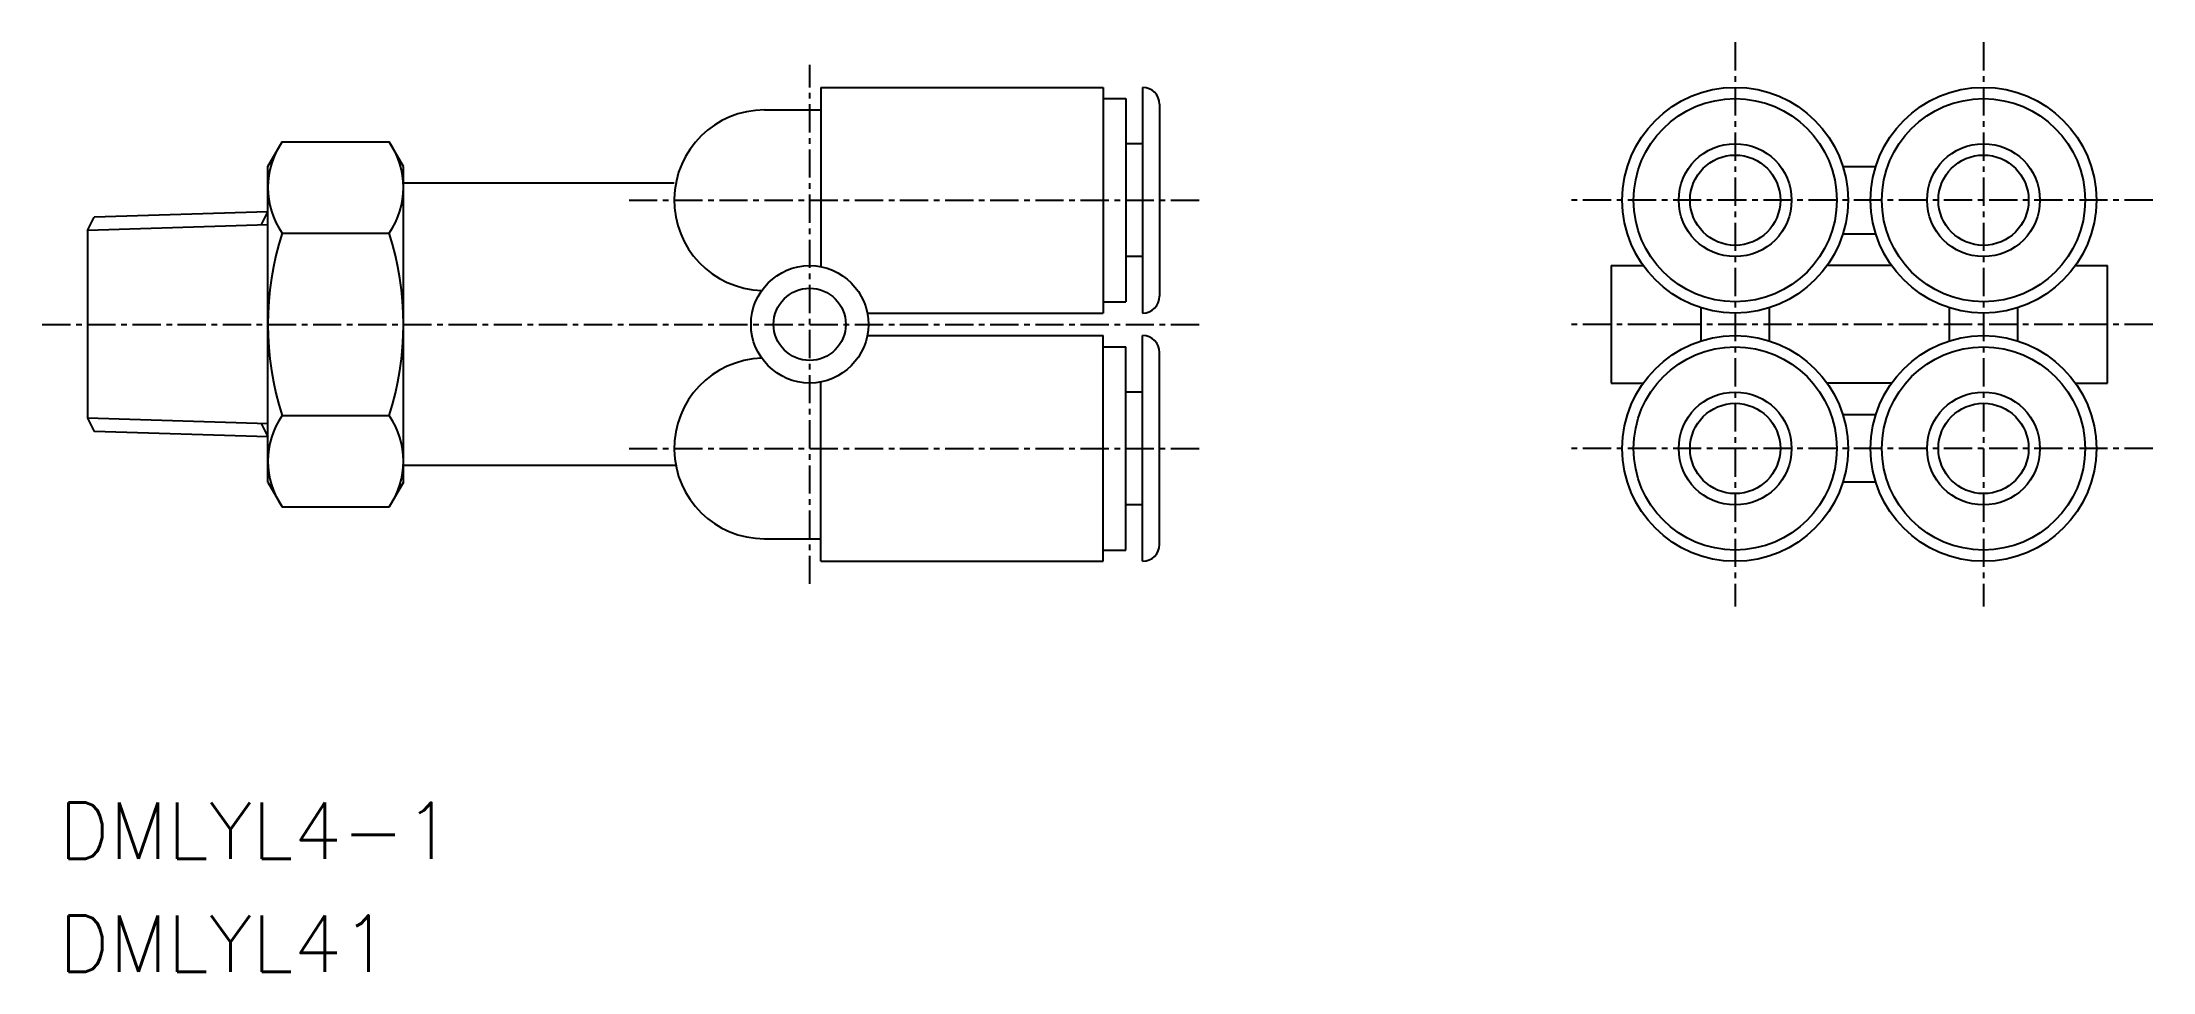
# Model space of a CAD drawing. Extents: x 94.5 to 188, y 76.3 to 117.5.
import ezdxf
from ezdxf.enums import TextEntityAlignment as Align

# ---------------------------------------------------------------- set-up
doc = ezdxf.new("R2010")
doc.units = 0
doc.linetypes.add('CENTER', pattern=[2, 1.25, -0.25, 0.25, -0.25])
doc.layers.get('0').update_dxf_attribs({"linetype": 'CONTINUOUS'})
doc.layers.add('CENTER', color=1, linetype='CENTER')
doc.styles.get("Standard").update_dxf_attribs({"font": 'txt.shx', "bigfont": 'extfont.shx'})

msp = doc.modelspace()

# ---------------------------------------------------------------- linework, layer by layer
at = {"color": 7, "linetype": 'CONTINUOUS'}
for p, q in [((129, 115.5), (141.5, 115.5)), ((129, 115.5), (129, 107.551)), ((141.5, 115.5), (141.5, 105.5)), ((143.25, 115.5), (143.25, 105.5)), ((143.25, 115.5), (143.25, 115.5)), ((126.5, 114.5), (129, 114.5)), ((141.5, 115), (142.5, 115)), ((142.5, 115), (142.5, 106)), ((144, 114.75), (144, 106.25)), ((104.5, 112), (105.125, 113.083)), ((105.125, 113.083), (109.875, 113.083)), ((110.5, 112), (109.875, 113.083)), ((143.25, 113), (142.5, 113)), ((104.5, 98), (104.5, 112)), ((110.5, 98), (110.5, 112)), ((110.5, 98), (110.5, 112)), ((174.27, 112), (175.73, 112)), ((122.5, 111.25), (110.5, 111.25)), ((96.5, 109.159), (96.807, 109.75)), ((104.5, 109.99), (96.807, 109.75)), ((96.5, 109.159), (96.5, 100.841)), ((105.125, 109.041), (109.875, 109.041)), ((175.73, 109), (174.27, 109)), ((143.25, 108), (142.5, 108)), ((164, 107.6), (164, 102.4)), ((164, 107.6), (165.427, 107.6)), ((176.427, 107.6), (173.573, 107.6)), ((184.573, 107.6), (186, 107.6)), ((186, 102.4), (186, 107.6)), ((141.5, 106), (142.5, 106)), ((168, 104.27), (168, 105.73)), ((171, 105.73), (171, 104.27)), ((179, 104.27), (179, 105.73)), ((182, 105.73), (182, 104.27)), ((131.051, 105.5), (141.5, 105.5)), ((143.25, 105.5), (143.25, 105.5)), ((131.051, 104.5), (141.5, 104.5)), ((141.5, 94.5), (141.5, 104.5)), ((141.5, 104), (142.5, 104)), ((142.5, 95), (142.5, 104)), ((143.25, 104.5), (143.25, 104.5)), ((143.25, 94.5), (143.25, 104.5)), ((144, 95.25), (144, 103.75)), ((129, 94.5), (129, 102.449)), ((143.25, 102), (142.5, 102)), ((164, 102.4), (165.427, 102.4)), ((176.427, 102.4), (173.573, 102.4)), ((184.573, 102.4), (186, 102.4)), ((174.27, 101), (175.73, 101)), ((96.5, 100.841), (96.807, 100.25)), ((104.5, 100.01), (96.807, 100.25)), ((105.125, 100.959), (109.875, 100.959)), ((122.571, 98.75), (110.5, 98.75)), ((104.5, 98), (105.125, 96.917)), ((110.5, 98), (109.875, 96.917)), ((175.73, 98), (174.27, 98)), ((105.125, 96.917), (109.875, 96.917)), ((143.25, 97), (142.5, 97)), ((126.5, 95.5), (129, 95.5)), ((129, 94.5), (141.5, 94.5)), ((141.5, 95), (142.5, 95)), ((143.25, 94.5), (143.25, 94.5))]:
    msp.add_line(p, q, dxfattribs=at)
at = {"color": 3, "linetype": 'CONTINUOUS'}
for p, q in [((104.5, 109.409), (96.5, 109.159)), ((104.193, 109.399), (104.5, 109.99)), ((104.5, 100.591), (96.5, 100.841)), ((104.193, 100.601), (104.5, 100.01))]:
    msp.add_line(p, q, dxfattribs=at)
at = {"color": 7, "linetype": 'CONTINUOUS'}
for centre, radius in [((169.5, 110.5), 5), ((180.5, 110.5), 5), ((169.5, 110.5), 4.5), ((180.5, 110.5), 4.5), ((169.5, 110.5), 2.5), ((169.5, 110.5), 2), ((180.5, 110.5), 2.5), ((180.5, 110.5), 2), ((128.5, 105), 2.6), ((128.5, 105), 1.6), ((169.5, 99.5), 5), ((169.5, 99.5), 4.5), ((180.5, 99.5), 5), ((180.5, 99.5), 4.5), ((169.5, 99.5), 2.5), ((180.5, 99.5), 2.5), ((169.5, 99.5), 2), ((180.5, 99.5), 2)]:
    msp.add_circle(centre, radius, dxfattribs=at)
for centre, radius, start, end in [((143.25, 114.75), 0.75, 0, 90), ((126.5, 110.5), 4, 90, 268.24715), ((108.078, 111.062), 3.578, 145.61574, 214.38427), ((106.922, 111.062), 3.578, 325.61573, 34.38426), ((117.875, 105), 13.375, 162.41204, 197.58796), ((97.125, 105), 13.375, 342.41204, 17.58796), ((143.25, 106.25), 0.75, 270, 0), ((143.25, 103.75), 0.75, 0, 90), ((126.5, 99.5), 4, 91.75285, 270), ((108.078, 98.938), 3.578, 145.61573, 214.38426), ((106.922, 98.938), 3.578, 325.61574, 34.38427), ((143.25, 95.25), 0.75, 270, 0)]:
    msp.add_arc(centre, radius, start, end, dxfattribs=at)
at = {"layer": 'CENTER', "color": 1, "linetype": 'CENTER'}
for p, q in [((169.5, 117.5), (169.5, 92.5)), ((180.5, 117.5), (180.5, 92.5)), ((128.5, 93.5), (128.5, 116.5)), ((120.5, 110.5), (146, 110.5)), ((188, 110.5), (162, 110.5)), ((94.5, 105), (146, 105)), ((188, 105), (162, 105)), ((120.5, 99.5), (146, 99.5)), ((188, 99.5), (162, 99.5))]:
    msp.add_line(p, q, dxfattribs=at)

# ---------------------------------------------------------------- texts
at = {"color": 7, "linetype": 'CONTINUOUS'}
for s, p in [('DMLYL4-1', (95.234, 82.564)), ('DMLYL41', (95.234, 77.564))]:
    msp.add_text(s, height=2.5, dxfattribs=at).set_placement(p, align=Align.MIDDLE_LEFT)

doc.saveas('drawing.dxf')
